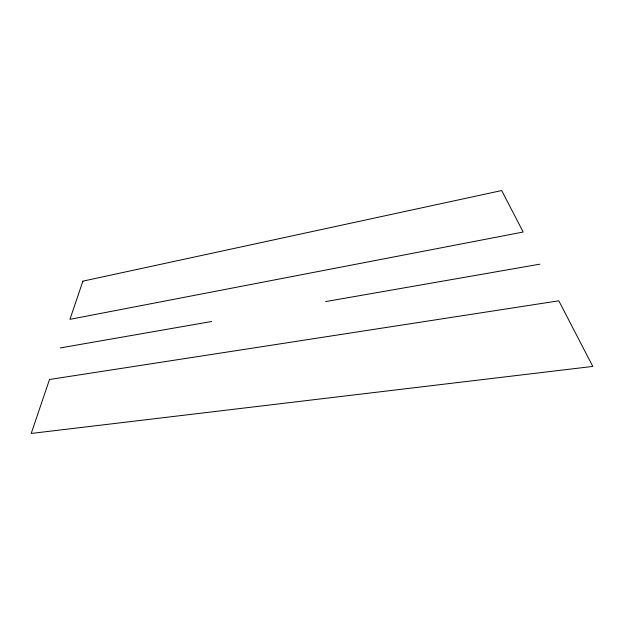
<?xml version="1.0" encoding="UTF-8"?>
<svg xmlns="http://www.w3.org/2000/svg" width="624" height="624" viewBox="0 0 624 624"><rect width="100%" height="100%" fill="white"/><g stroke="black" fill="none" stroke-linecap="round" stroke-linejoin="round"><path stroke-width="0.94" d="M60.224 347.935L211.606 321.5M325.572 301.595L539.83 264.178M49.514 379.493L31.2 433.454L592.8 366.421L558.808 300.807L49.514 379.493M82.891 281.151L69.927 319.34L523.177 232.027L501.688 190.546L82.891 281.151"/></g></svg>
